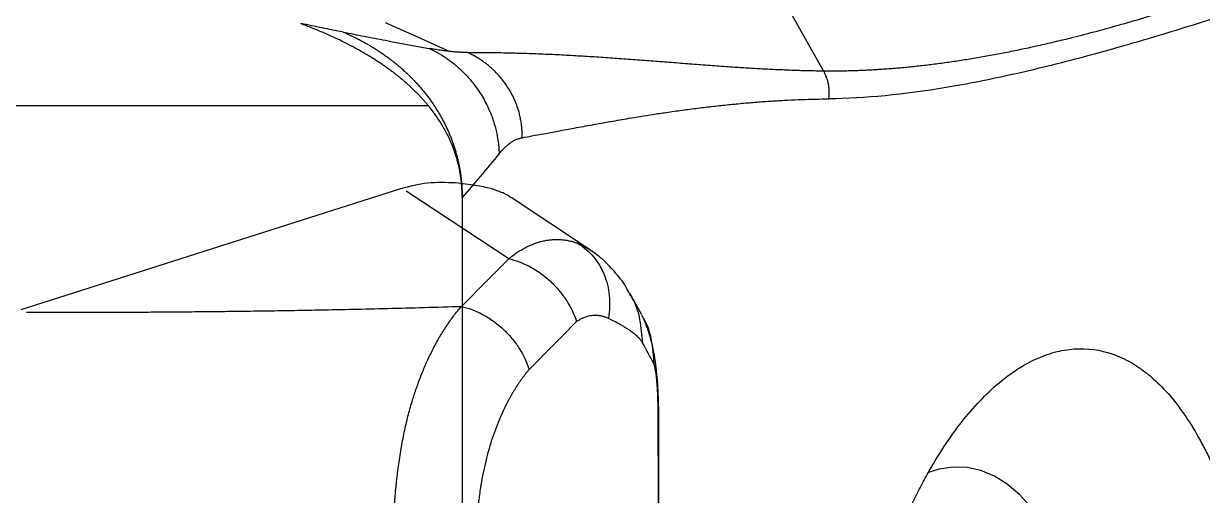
# Model space of a CAD drawing. Header units: inches. Extents: x -1 to 81, y -22 to 129.
# Drawn here: x 3.88 to 10.25, y 25.06 to 27.61 of the extents above; entities that cross this region are included whole.
import ezdxf

# ---------------------------------------------------------------- set-up
doc = ezdxf.new("R2010")
doc.units = ezdxf.units.IN
doc.header["$MEASUREMENT"] = 0
doc.layers.add('1', color=4, linetype='Continuous')

# ---------------------------------------------------------------- blocks, each defined once
blk = doc.blocks.new('2020 HS PILLOW')
at = {"layer": '1', "color": 2}
for p, q in [((-5.8034, -0.0127), (-5.8027, -0.0108)), ((-6.3305, -0.1013), (-6.4452, -0.1647)), ((-6.6848, -0.3827), (-6.9647, -0.8072)), ((-6.6841, -0.3831), (-6.7176, -0.4473)), ((-6.6345, -0.8199), (-6.9998, -1.374)), ((-7.0118, -1.4041), (-6.3581, -3.4563))]:
    blk.add_line(p, q, dxfattribs=at)
at = {"layer": '1', "color": 2, "flags": 128}
for points in [[(-6.3769, -1.0757), (-6.5212, -0.9324), (-6.6345, -0.8199)], [(-7.0014, -0.8843), (-7.0115, -0.9091), (-7.0128, -0.9158)]]:
    blk.add_lwpolyline(points, dxfattribs=at)
at = {"layer": '1', "color": 2}
for points, knots in [([(5.8034, -0.0127), (5.5758, -0.0117), (5.1207, -0.0097), (4.4379, -0.0073), (3.7551, -0.0052), (3.0724, -0.0034), (2.3896, -0.0021), (1.7069, -0.001), (1.0241, -0.0003), (0.3414, 0), (-0.3414, 0), (-1.0241, -0.0003), (-1.7069, -0.001), (-2.3896, -0.0021), (-3.0724, -0.0034), (-3.7551, -0.0052), (-4.4379, -0.0073), (-5.1207, -0.0097), (-5.5758, -0.0117), (-5.8034, -0.0127)], [0, 0, 0, 0, 0.058824, 0.117648, 0.176472, 0.235295, 0.294119, 0.352942, 0.411765, 0.470588, 0.529412, 0.588235, 0.647058, 0.705881, 0.764705, 0.823528, 0.882352, 0.941176, 1, 1, 1, 1]), ([(5.8027, -0.0093), (4.0523, -0.005), (0.1838, 0.0045), (-3.6846, -0.0044), (-5.8027, -0.0093)], [0, 0, 0, 0, 0.452479, 1, 1, 1, 1]), ([(-6.3294, -0.103), (-6.3239, -0.0993), (-6.2827, -0.0719), (-6.193, -0.045), (-6.1086, -0.0391), (-6.067, -0.0362)], [0, 0, 0, 0, 0.072984, 0.542572, 1, 1, 1, 1]), ([(-5.8027, -0.0093), (-5.8297, -0.0097), (-5.8824, -0.0105), (-5.9826, -0.0157), (-6.0994, -0.0281), (-6.2065, -0.0517), (-6.2748, -0.0761), (-6.3056, -0.0893), (-6.3155, -0.0942), (-6.3167, -0.0947)], [0, 0, 0, 0, 0.134155, 0.260922, 0.509099, 0.767284, 0.920658, 0.990549, 1, 1, 1, 1]), ([(-5.8034, -0.0127), (-5.8066, -0.0127), (-5.8131, -0.0127), (-5.8227, -0.0128), (-5.8323, -0.0129), (-5.8418, -0.0131), (-5.8512, -0.0133), (-5.8605, -0.0135), (-5.8698, -0.0138), (-5.879, -0.0141), (-5.8881, -0.0144), (-5.9086, -0.0152), (-5.9394, -0.0168), (-5.9768, -0.0197), (-6.0091, -0.0232), (-6.0301, -0.0264), (-6.0433, -0.0289), (-6.051, -0.0307), (-6.0576, -0.0325), (-6.063, -0.0343), (-6.0657, -0.0356), (-6.067, -0.0362)], [0, 0, 0, 0, 0.02507, 0.049985, 0.074783, 0.099504, 0.124186, 0.148867, 0.173587, 0.198385, 0.223298, 0.248366, 0.368821, 0.491766, 0.615218, 0.740909, 0.792607, 0.844158, 0.895769, 0.947648, 1, 1, 1, 1]), ([(-6.1802, -0.0964), (-6.2218, -0.0997), (-6.306, -0.1063), (-6.3958, -0.1341), (-6.4372, -0.162), (-6.4432, -0.166)], [0, 0, 0, 0, 0.454798, 0.921395, 1, 1, 1, 1]), ([(-6.2796, -0.2181), (-6.2778, -0.2149), (-6.2744, -0.2087), (-6.2695, -0.1999), (-6.2647, -0.192), (-6.2602, -0.1847), (-6.2559, -0.178), (-6.2519, -0.172), (-6.2468, -0.1647), (-6.2408, -0.1564), (-6.2337, -0.147), (-6.2271, -0.139), (-6.22, -0.1309), (-6.2129, -0.1233), (-6.2053, -0.1157), (-6.1982, -0.1092), (-6.1916, -0.1038), (-6.1856, -0.0994), (-6.182, -0.0974), (-6.1802, -0.0964)], [0, 0, 0, 0, 0.048239, 0.094105, 0.137612, 0.178773, 0.217603, 0.254119, 0.288334, 0.355559, 0.417313, 0.487162, 0.539223, 0.617936, 0.695814, 0.772891, 0.849237, 0.924916, 1, 1, 1, 1]), ([(-6.4432, -0.166), (-6.4562, -0.1726), (-6.4996, -0.1944), (-6.5652, -0.248), (-6.6353, -0.3127), (-6.6694, -0.3631), (-6.6841, -0.3847)], [0, 0, 0, 0, 0.1360178, 0.4531227, 0.7648096, 1, 1, 1, 1]), ([(-6.2796, -0.2181), (-6.2856, -0.2294), (-6.2969, -0.2506), (-6.3072, -0.2718), (-6.312, -0.2817)], [0, 0, 0, 0, 0.535521, 1, 1, 1, 1]), ([(-6.7176, -0.4473), (-6.6981, -0.4152), (-6.6735, -0.3865), (-6.6164, -0.3383), (-6.5838, -0.3187), (-6.5132, -0.2898), (-6.4752, -0.2806), (-6.3957, -0.2731), (-6.3542, -0.2747), (-6.312, -0.2817)], [0, 0, 0, 0, 0.25, 0.25, 0.5, 0.5, 0.75, 0.75, 1, 1, 1, 1]), ([(-6.312, -0.2817), (-6.3131, -0.2841), (-6.3154, -0.2891), (-6.3183, -0.2965), (-6.3208, -0.304), (-6.323, -0.3115), (-6.3247, -0.3191), (-6.3261, -0.3268), (-6.3271, -0.3345), (-6.3277, -0.3422), (-6.3279, -0.35), (-6.3278, -0.3579), (-6.327, -0.3681), (-6.3253, -0.3807), (-6.3219, -0.3954), (-6.3171, -0.4101), (-6.311, -0.4247), (-6.3036, -0.4392), (-6.2976, -0.4488), (-6.2946, -0.4535)], [0, 0, 0, 0, 0.043075, 0.086204, 0.129425, 0.172775, 0.216288, 0.260003, 0.303954, 0.348175, 0.392703, 0.437569, 0.482807, 0.568238, 0.653695, 0.73939, 0.825535, 0.912337, 1, 1, 1, 1]), ([(-6.6345, -0.8199), (-6.6375, -0.8162), (-6.6434, -0.8089), (-6.6518, -0.7979), (-6.6599, -0.7868), (-6.6675, -0.7757), (-6.6747, -0.7646), (-6.6815, -0.7534), (-6.6879, -0.7423), (-6.6939, -0.7311), (-6.6996, -0.72), (-6.7048, -0.7089), (-6.7096, -0.6978), (-6.7141, -0.6867), (-6.7182, -0.6756), (-6.7218, -0.6646), (-6.7252, -0.6536), (-6.7281, -0.6426), (-6.7307, -0.6317), (-6.7329, -0.6208), (-6.7347, -0.61), (-6.7362, -0.5992), (-6.7373, -0.5886), (-6.738, -0.5779), (-6.7384, -0.5674), (-6.7385, -0.5569), (-6.7382, -0.5465), (-6.7376, -0.5362), (-6.7367, -0.5259), (-6.7354, -0.5158), (-6.7338, -0.5057), (-6.7319, -0.4957), (-6.7296, -0.4858), (-6.7271, -0.476), (-6.7242, -0.4663), (-6.7211, -0.4568), (-6.7188, -0.4504), (-6.7176, -0.4473)], [0, 0, 0, 0, 0.031376, 0.062576, 0.093602, 0.124453, 0.155132, 0.185639, 0.215975, 0.24614, 0.276136, 0.305964, 0.335624, 0.365117, 0.394446, 0.423609, 0.452609, 0.481447, 0.510123, 0.538639, 0.566995, 0.595193, 0.623235, 0.65112, 0.678851, 0.706428, 0.733853, 0.761126, 0.78825, 0.815225, 0.842053, 0.868735, 0.895272, 0.921665, 0.947917, 0.974028, 1, 1, 1, 1]), ([(-6.6345, -0.8199), (-6.6264, -0.7833), (-6.6122, -0.7442), (-6.5812, -0.6863), (-6.5693, -0.6671), (-6.5428, -0.6299), (-6.5281, -0.6119), (-6.4964, -0.5778), (-6.4795, -0.5617), (-6.4441, -0.5322), (-6.4258, -0.5188), (-6.3697, -0.4829), (-6.3312, -0.4652), (-6.2946, -0.4535)], [0, 0, 0, 0, 0.25, 0.25, 0.375, 0.375, 0.5, 0.5, 0.625, 0.625, 0.75, 0.75, 1, 1, 1, 1]), ([(-6.3769, -1.0757), (-6.3688, -1.0391), (-6.3545, -1.0001), (-6.3236, -0.9422), (-6.3117, -0.923), (-6.2851, -0.8858), (-6.2704, -0.8678), (-6.2387, -0.8337), (-6.2218, -0.8177), (-6.1864, -0.7882), (-6.168, -0.7747), (-6.1119, -0.7389), (-6.0734, -0.7212), (-6.0368, -0.7096)], [0, 0, 0, 0, 0.25, 0.25, 0.375, 0.375, 0.5, 0.5, 0.625, 0.625, 0.75, 0.75, 1, 1, 1, 1]), ([(-6.0368, -0.7096), (-6.0328, -0.7129), (-6.0248, -0.7196), (-6.0123, -0.7295), (-5.9996, -0.7392), (-5.9866, -0.7488), (-5.9733, -0.7582), (-5.9597, -0.7675), (-5.9458, -0.7766), (-5.9315, -0.7856), (-5.917, -0.7945), (-5.9022, -0.8032), (-5.8871, -0.8118), (-5.8717, -0.8202), (-5.8277, -0.8433), (-5.7511, -0.8785), (-5.6348, -0.9199), (-5.5113, -0.9529), (-5.412, -0.9712), (-5.3425, -0.9804), (-5.304, -0.9847), (-5.2654, -0.9881), (-5.2268, -0.9906), (-5.1881, -0.9923), (-5.1493, -0.9932), (-5.1234, -0.993), (-5.1105, -0.9929)], [0, 0, 0, 0, 0.019849, 0.039658, 0.059434, 0.079184, 0.098913, 0.118627, 0.138334, 0.158039, 0.177748, 0.197468, 0.217205, 0.236965, 0.256754, 0.383221, 0.508368, 0.63284, 0.755204, 0.790767, 0.826041, 0.861081, 0.895941, 0.930676, 0.965344, 1, 1, 1, 1]), ([(-6.9637, -0.8079), (-6.9664, -0.8113), (-6.9855, -0.8353), (-6.994, -0.8617), (-7.0014, -0.8843)], [0, 0, 0, 0, 0.141502, 1, 1, 1, 1]), ([(-7.0128, -0.9158), (-7.0191, -0.9426), (-7.0316, -0.9958), (-7.0396, -1.0713), (-7.0435, -1.1087)], [0, 0, 0, 0, 0.504529, 1, 1, 1, 1]), ([(-5.1101, -1.442), (-5.118, -1.4421), (-5.1338, -1.4422), (-5.1576, -1.4422), (-5.1816, -1.4419), (-5.2059, -1.4413), (-5.2304, -1.4405), (-5.2552, -1.4395), (-5.2801, -1.4383), (-5.3053, -1.4367), (-5.3306, -1.435), (-5.3561, -1.433), (-5.3819, -1.4308), (-5.4077, -1.4283), (-5.4337, -1.4255), (-5.4598, -1.4225), (-5.4861, -1.4193), (-5.5358, -1.4127), (-5.6072, -1.4018), (-5.6976, -1.3846), (-5.7829, -1.365), (-5.848, -1.3469), (-5.8957, -1.332), (-5.9282, -1.3211), (-5.9607, -1.3096), (-5.9932, -1.2974), (-6.0255, -1.2845), (-6.0576, -1.2709), (-6.0895, -1.2566), (-6.121, -1.2416), (-6.1522, -1.2259), (-6.1828, -1.2095), (-6.2129, -1.1925), (-6.2423, -1.1747), (-6.271, -1.1563), (-6.299, -1.1372), (-6.326, -1.1173), (-6.3522, -1.0969), (-6.3687, -1.0828), (-6.3769, -1.0757)], [0, 0, 0, 0, 0.015046, 0.030262, 0.045649, 0.061207, 0.076938, 0.092841, 0.108917, 0.125166, 0.141587, 0.158181, 0.174947, 0.191885, 0.208994, 0.226272, 0.243719, 0.261334, 0.325871, 0.38892, 0.450368, 0.510128, 0.535099, 0.560601, 0.586626, 0.613167, 0.640216, 0.667762, 0.695796, 0.724306, 0.75328, 0.782703, 0.812563, 0.842844, 0.873531, 0.904607, 0.936056, 0.967859, 1, 1, 1, 1]), ([(-6.3461, -3.4261), (-6.346, -3.3869), (-6.3457, -3.3087), (-6.3455, -3.1913), (-6.3455, -3.0739), (-6.3457, -2.9566), (-6.3462, -2.8392), (-6.3468, -2.7218), (-6.3476, -2.6045), (-6.3487, -2.4871), (-6.3499, -2.3698), (-6.3515, -2.2421), (-6.3534, -2.105), (-6.3558, -1.9584), (-6.3585, -1.8119), (-6.3619, -1.6502), (-6.3661, -1.4717), (-6.3712, -1.2755), (-6.375, -1.1429), (-6.3769, -1.0757)], [0, 0, 0, 0, 0.050086, 0.100152, 0.150197, 0.200224, 0.250231, 0.30022, 0.350192, 0.400146, 0.450084, 0.500006, 0.563112, 0.625003, 0.68697, 0.750001, 0.831127, 0.914459, 1, 1, 1, 1]), ([(-7.0435, -1.1085), (-7.0456, -1.1585), (-7.0499, -1.258), (-7.0245, -1.3554), (-7.0119, -1.4038)], [0, 0, 0, 0, 0.502463, 1, 1, 1, 1])]:
    blk.add_open_spline(points, degree=3, knots=knots, dxfattribs=at)
for points in [[(-6.067, -0.0362), (-6.1047, -0.0559), (-6.1425, -0.0759), (-6.1802, -0.0964)], [(-6.2946, -0.4535), (-6.2086, -0.5388), (-6.1227, -0.6242), (-6.0368, -0.7096)]]:
    blk.add_open_spline(points, degree=3, dxfattribs=at)
blk = doc.blocks.new('2026 PACE')
at = {"layer": '1', "color": 3, "linetype": 'Continuous', "lineweight": 25}
for p, q in [((8.699, 27.3551), (8.4006, 27.8839)), ((6.5644, 27.1662), (2.2976, 27.1662)), ((6.7469, 26.671), (6.7469, 23.541))]:
    blk.add_line(p, q, dxfattribs=at)
at = {"layer": '1', "color": 3, "linetype": 'Continuous', "lineweight": 25, "flags": 128}
for points in [[(6.3308, 27.6166), (6.5057, 27.5379), (6.6806, 27.4592)], [(9.8238, 24.9937), (9.7594, 25.0643), (9.6919, 25.1217), (9.6218, 25.1657), (9.5495, 25.196), (9.4753, 25.2124), (9.3999, 25.2148), (9.3237, 25.2031), (9.2662, 25.1851)]]:
    blk.add_lwpolyline(points, dxfattribs=at)
at = {"layer": '1', "color": 3, "linetype": 'Continuous', "lineweight": 25}
for points, knots in [([(8.699, 27.3551), (8.71, 27.355), (8.7319, 27.3548), (8.7651, 27.3548), (8.7986, 27.3552), (8.8324, 27.3558), (8.8664, 27.3568), (8.9008, 27.358), (8.9354, 27.3596), (8.9703, 27.3614), (9.0055, 27.3636), (9.041, 27.3661), (9.0768, 27.3688), (9.1128, 27.3719), (9.1492, 27.3753), (9.1859, 27.379), (9.223, 27.383), (9.2603, 27.3873), (9.2979, 27.3919), (9.3359, 27.3969), (9.3741, 27.4022), (9.4127, 27.4078), (9.4516, 27.4137), (9.4908, 27.4199), (9.5304, 27.4265), (9.5702, 27.4334), (9.6104, 27.4407), (9.6509, 27.4483), (9.6918, 27.4562), (9.733, 27.4645), (9.7745, 27.4731), (9.8164, 27.4821), (9.8586, 27.4914), (9.9011, 27.501), (9.944, 27.511), (9.9873, 27.5214), (10.1012, 27.5493), (10.2906, 27.5997), (10.5657, 27.682), (10.8547, 27.7775), (11.1583, 27.8863), (11.4773, 28.0071), (11.8131, 28.1389), (12.1639, 28.2797), (12.44, 28.3912), (12.6326, 28.4681), (12.7383, 28.5101), (12.8448, 28.5522), (12.952, 28.5942), (13.0601, 28.6363), (13.169, 28.6783), (13.2424, 28.7063), (13.2791, 28.7203)], [0, 0, 0, 0, 0.0107228, 0.0214439, 0.0321635, 0.0428818, 0.0535991, 0.0643156, 0.0750317, 0.0857476, 0.0964636, 0.1071799, 0.1178968, 0.1286146, 0.1393333, 0.1500529, 0.1607729, 0.1714933, 0.1822138, 0.1929342, 0.2036543, 0.2143738, 0.2250926, 0.2358105, 0.2465273, 0.2572429, 0.267957, 0.2786698, 0.2893812, 0.300091, 0.3107994, 0.3215063, 0.3322117, 0.3429156, 0.3536179, 0.3643188, 0.3750182, 0.4374175, 0.4998788, 0.5624444, 0.6249152, 0.6873162, 0.7497505, 0.8122904, 0.8748674, 0.8927411, 0.910613, 0.9284862, 0.9463636, 0.9642445, 0.9821243, 1, 1, 1, 1]), ([(13.3709, 28.4663), (13.2055, 28.4142), (13.0429, 28.3633), (12.803, 28.2878), (12.7237, 28.2628), (12.5665, 28.213), (12.4885, 28.1882), (12.3343, 28.139), (12.2581, 28.1145), (12.1075, 28.0661), (12.0333, 28.0421), (11.8873, 27.9945), (11.8156, 27.971), (11.6746, 27.9244), (11.6054, 27.9013), (11.4013, 27.8332), (11.27, 27.7893), (11.0156, 27.7049), (10.8926, 27.6645), (10.7133, 27.6075), (10.6545, 27.5891), (10.5389, 27.5537), (10.482, 27.5366), (10.3141, 27.4871), (10.2058, 27.4566), (10.1008, 27.4286)], [0, 0, 0, 0, 0.125, 0.125, 0.1875, 0.1875, 0.25, 0.25, 0.3125, 0.3125, 0.375, 0.375, 0.4375, 0.4375, 0.5, 0.5, 0.625, 0.625, 0.75, 0.75, 0.8125, 0.8125, 0.875, 0.875, 1, 1, 1, 1]), ([(6.5644, 27.1662), (6.5604, 27.171), (6.5524, 27.1806), (6.54, 27.1948), (6.5271, 27.209), (6.5139, 27.223), (6.5002, 27.237), (6.4861, 27.2509), (6.4716, 27.2647), (6.4567, 27.2784), (6.4413, 27.292), (6.4256, 27.3055), (6.4093, 27.3189), (6.3927, 27.3322), (6.3756, 27.3454), (6.3581, 27.3585), (6.3402, 27.3715), (6.3219, 27.3843), (6.3031, 27.3971), (6.2839, 27.4097), (6.2642, 27.4222), (6.2369, 27.439), (6.2012, 27.4599), (6.1567, 27.4844), (6.1104, 27.5083), (6.058, 27.5337), (6.0001, 27.5597), (5.9374, 27.586), (5.8953, 27.602), (5.8743, 27.61)], [0, 0, 0, 0, 0.021672, 0.043648, 0.065934, 0.088538, 0.111468, 0.134728, 0.158328, 0.182271, 0.206566, 0.231218, 0.256232, 0.281614, 0.30737, 0.333507, 0.360029, 0.386942, 0.414253, 0.441965, 0.470083, 0.498613, 0.558519, 0.620253, 0.683849, 0.74933, 0.833544, 0.917154, 1, 1, 1, 1]), ([(6.1042, 27.564), (6.0659, 27.5716), (5.9893, 27.5867), (5.9127, 27.6023), (5.8743, 27.61)], [0, 0, 0, 0, 0.498298, 1, 1, 1, 1]), ([(6.1041, 27.564), (6.1417, 27.5566), (6.1794, 27.5492), (6.2554, 27.5344), (6.2936, 27.527), (6.4095, 27.5049), (6.4882, 27.4904), (6.5687, 27.4758)], [0, 0, 0, 0, 0.25, 0.25, 0.5, 0.5, 1, 1, 1, 1]), ([(6.1042, 27.564), (6.1105, 27.5612), (6.1233, 27.5557), (6.1424, 27.5469), (6.1614, 27.5378), (6.1805, 27.5283), (6.1995, 27.5184), (6.2184, 27.5081), (6.2373, 27.4975), (6.2561, 27.4864), (6.2747, 27.475), (6.2933, 27.4631), (6.3117, 27.4508), (6.3299, 27.4381), (6.3479, 27.4251), (6.3658, 27.4116), (6.3834, 27.3977), (6.4008, 27.3834), (6.4179, 27.3688), (6.4348, 27.3537), (6.4514, 27.3383), (6.4676, 27.3225), (6.4835, 27.3063), (6.4991, 27.2897), (6.5143, 27.2729), (6.5291, 27.2556), (6.5435, 27.2381), (6.5575, 27.2202), (6.5711, 27.202), (6.5843, 27.1835), (6.5969, 27.1647), (6.6092, 27.1457), (6.6209, 27.1264), (6.6322, 27.1069), (6.6429, 27.0872), (6.6532, 27.0672), (6.6629, 27.0471), (6.6721, 27.0268), (6.6808, 27.0063), (6.6889, 26.9857), (6.6965, 26.965), (6.7036, 26.9442), (6.7102, 26.9232), (6.7161, 26.9022), (6.7216, 26.8812), (6.7265, 26.8601), (6.7309, 26.839), (6.7347, 26.8179), (6.738, 26.7967), (6.7408, 26.7756), (6.7431, 26.7545), (6.7448, 26.7335), (6.746, 26.7125), (6.7468, 26.6916), (6.7469, 26.6777), (6.7469, 26.6708)], [0, 0, 0, 0, 0.017863, 0.035862, 0.05399, 0.072244, 0.090616, 0.109101, 0.127693, 0.146386, 0.165174, 0.184052, 0.203013, 0.22205, 0.241158, 0.260331, 0.279562, 0.298845, 0.318174, 0.337543, 0.356945, 0.376375, 0.395825, 0.415291, 0.434766, 0.454244, 0.473719, 0.493186, 0.512639, 0.532072, 0.551481, 0.57086, 0.590204, 0.609509, 0.628769, 0.647982, 0.667142, 0.686245, 0.705289, 0.724269, 0.743183, 0.762028, 0.780801, 0.7995, 0.818124, 0.83667, 0.855138, 0.873526, 0.891833, 0.910061, 0.928207, 0.946274, 0.964261, 0.982169, 1, 1, 1, 1]), ([(6.6806, 27.4592), (6.6764, 27.4597), (6.6678, 27.4606), (6.6546, 27.4623), (6.6411, 27.4641), (6.6272, 27.4661), (6.613, 27.4683), (6.5985, 27.4706), (6.5837, 27.4731), (6.5736, 27.475), (6.5685, 27.4759)], [0, 0, 0, 0, 0.124028, 0.248275, 0.372771, 0.497546, 0.622627, 0.748044, 0.873826, 1, 1, 1, 1]), ([(6.5688, 27.4757), (6.5729, 27.4738), (6.5815, 27.4698), (6.5949, 27.4631), (6.6096, 27.4553), (6.6254, 27.4463), (6.6423, 27.4361), (6.6603, 27.4244), (6.6791, 27.4111), (6.6988, 27.396), (6.7301, 27.3701), (6.7678, 27.3337), (6.8066, 27.288), (6.8444, 27.2354), (6.8828, 27.1691), (6.9134, 27.0949), (6.9314, 27.0301), (6.9401, 26.9836), (6.9442, 26.9485), (6.9458, 26.9244), (6.9462, 26.912), (6.9463, 26.9076)], [0, 0, 0, 0, 0.01887, 0.039897, 0.063114, 0.088551, 0.116241, 0.146213, 0.178494, 0.213107, 0.250067, 0.348708, 0.432237, 0.500092, 0.618331, 0.749959, 0.83307, 0.898705, 0.947853, 0.981395, 1, 1, 1, 1]), ([(6.7771, 27.454), (6.7741, 27.454), (6.7681, 27.454), (6.7586, 27.4542), (6.7487, 27.4545), (6.7384, 27.4549), (6.7277, 27.4555), (6.7166, 27.4561), (6.7051, 27.457), (6.6931, 27.458), (6.6848, 27.4588), (6.6807, 27.4593)], [0, 0, 0, 0, 0.106214, 0.213564, 0.322092, 0.431841, 0.542846, 0.655141, 0.768753, 0.8837, 1, 1, 1, 1]), ([(6.7771, 27.454), (6.7943, 27.4541), (6.8286, 27.4543), (6.8799, 27.454), (6.9311, 27.4535), (6.982, 27.4527), (7.0329, 27.4515), (7.0835, 27.4501), (7.1341, 27.4483), (7.1845, 27.4463), (7.2347, 27.4441), (7.2849, 27.4416), (7.3349, 27.4389), (7.3849, 27.436), (7.4347, 27.433), (7.4844, 27.4298), (7.5339, 27.4265), (7.5834, 27.4231), (7.6327, 27.4196), (7.682, 27.416), (7.7311, 27.4123), (7.7802, 27.4085), (7.8291, 27.4047), (7.878, 27.4009), (7.9269, 27.3971), (7.9757, 27.3933), (8.0244, 27.3895), (8.0732, 27.3858), (8.1219, 27.3822), (8.1707, 27.3787), (8.2294, 27.3747), (8.2982, 27.3703), (8.3772, 27.3658), (8.4566, 27.3619), (8.5367, 27.3587), (8.6173, 27.3563), (8.6718, 27.3555), (8.699, 27.3551)], [0, 0, 0, 0, 0.025862, 0.051723, 0.077585, 0.103447, 0.129309, 0.155171, 0.181033, 0.206895, 0.232758, 0.25862, 0.284483, 0.310346, 0.336208, 0.36207, 0.387932, 0.413794, 0.439656, 0.465518, 0.49138, 0.517242, 0.543105, 0.568968, 0.594831, 0.620693, 0.646556, 0.672418, 0.698279, 0.72414, 0.750001, 0.791666, 0.833332, 0.874997, 0.916664, 0.958331, 1, 1, 1, 1]), ([(7.0706, 26.9938), (7.0707, 26.9982), (7.0708, 27.0071), (7.0706, 27.0205), (7.07, 27.0337), (7.069, 27.047), (7.0676, 27.0601), (7.0659, 27.0732), (7.0639, 27.0862), (7.0614, 27.0991), (7.0587, 27.1118), (7.0556, 27.1245), (7.0503, 27.144), (7.0416, 27.1703), (7.0281, 27.2031), (7.0118, 27.2357), (6.9944, 27.2647), (6.9768, 27.2903), (6.9596, 27.3125), (6.9411, 27.3338), (6.9212, 27.3542), (6.9002, 27.3737), (6.8779, 27.3921), (6.8544, 27.4095), (6.8298, 27.4257), (6.804, 27.4407), (6.7861, 27.4496), (6.7771, 27.454)], [0, 0, 0, 0, 0.023151, 0.046234, 0.069253, 0.092207, 0.1151, 0.137931, 0.160702, 0.183412, 0.206062, 0.228654, 0.251191, 0.311052, 0.372421, 0.435377, 0.499994, 0.548289, 0.596815, 0.645657, 0.694887, 0.744551, 0.794666, 0.845244, 0.896302, 0.947873, 1, 1, 1, 1]), ([(10.1008, 27.4286), (9.9676, 27.393), (9.8396, 27.3615), (9.5931, 27.3068), (9.4745, 27.2836), (9.1328, 27.2267), (8.9234, 27.2055), (8.7277, 27.2034)], [0, 0, 0, 0, 0.25, 0.25, 0.5, 0.5, 1, 1, 1, 1]), ([(8.7277, 27.2034), (8.7281, 27.2066), (8.729, 27.213), (8.7297, 27.2226), (8.7302, 27.2322), (8.7302, 27.2419), (8.7298, 27.2516), (8.729, 27.2613), (8.7278, 27.2709), (8.7262, 27.2806), (8.7242, 27.2902), (8.7218, 27.2998), (8.7191, 27.3093), (8.7159, 27.3187), (8.7123, 27.328), (8.7083, 27.3372), (8.7039, 27.3462), (8.7007, 27.3521), (8.699, 27.3551)], [0, 0, 0, 0, 0.061107, 0.122345, 0.183726, 0.245261, 0.306962, 0.368843, 0.430913, 0.493186, 0.555672, 0.618383, 0.68133, 0.744525, 0.807979, 0.871702, 0.935706, 1, 1, 1, 1]), ([(7.0707, 26.9938), (7.0884, 26.997), (7.1275, 27.0042), (7.1919, 27.0161), (7.2677, 27.0302), (7.3552, 27.0465), (7.4499, 27.0638), (7.5483, 27.0814), (7.6345, 27.0963), (7.7107, 27.1091), (7.7777, 27.1197), (7.8526, 27.131), (7.9336, 27.1425), (8.0189, 27.1536), (8.103, 27.1636), (8.1859, 27.1725), (8.2675, 27.1804), (8.3477, 27.187), (8.4266, 27.1926), (8.504, 27.197), (8.5798, 27.2003), (8.654, 27.2024), (8.7034, 27.2031), (8.7277, 27.2034)], [0, 0, 0, 0, 0.035362, 0.078045, 0.128047, 0.185368, 0.250002, 0.312503, 0.374998, 0.414215, 0.455882, 0.499999, 0.55259, 0.603751, 0.653483, 0.701786, 0.748662, 0.794113, 0.838138, 0.880736, 0.92191, 0.961663, 1, 1, 1, 1]), ([(6.7469, 26.671), (6.7469, 26.6763), (6.7468, 26.6868), (6.7464, 26.7025), (6.7456, 26.7181), (6.7445, 26.7334), (6.7431, 26.7486), (6.7415, 26.7636), (6.7396, 26.7784), (6.7374, 26.793), (6.7319, 26.8253), (6.7206, 26.8745), (6.6994, 26.9388), (6.6727, 27.0004), (6.6465, 27.0489), (6.6233, 27.0862), (6.605, 27.1133), (6.5854, 27.1401), (6.5714, 27.1574), (6.5644, 27.1662)], [0, 0, 0, 0, 0.0288, 0.057316, 0.085555, 0.113521, 0.14122, 0.168656, 0.195837, 0.222767, 0.249454, 0.374727, 0.499627, 0.622627, 0.748838, 0.809679, 0.871771, 0.935187, 1, 1, 1, 1]), ([(6.9463, 26.9076), (6.9487, 26.9105), (6.9534, 26.9162), (6.9606, 26.9243), (6.9678, 26.932), (6.975, 26.9393), (6.9822, 26.9461), (6.9895, 26.9525), (6.9968, 26.9585), (7.0041, 26.964), (7.0114, 26.9691), (7.0187, 26.9737), (7.0261, 26.9779), (7.0335, 26.9817), (7.0409, 26.985), (7.0483, 26.9878), (7.0557, 26.9903), (7.0632, 26.9923), (7.0682, 26.9933), (7.0706, 26.9938)], [0, 0, 0, 0, 0.058866, 0.117634, 0.176324, 0.23496, 0.293559, 0.35214, 0.410718, 0.469308, 0.527926, 0.586588, 0.645312, 0.704115, 0.763014, 0.822029, 0.881183, 0.940499, 1, 1, 1, 1]), ([(6.9463, 26.9076), (6.9126, 26.8664), (6.8791, 26.8259), (6.8128, 26.7468), (6.7798, 26.7084), (6.7469, 26.6708)], [0, 0, 0, 0, 0.5, 0.5, 1, 1, 1, 1]), ([(8.7652, 23.541), (8.7877, 23.7034), (8.8154, 23.8609), (8.8646, 24.09), (8.8823, 24.1651), (8.9109, 24.2761), (8.9207, 24.3128), (8.941, 24.3851), (8.9515, 24.4207), (9.0049, 24.5961), (9.052, 24.7277), (9.129, 24.9126), (9.1558, 24.9721), (9.1975, 25.0581), (9.2118, 25.0863), (9.2407, 25.1412), (9.2553, 25.1679), (9.3293, 25.2979), (9.3913, 25.3903), (9.4884, 25.5118), (9.5215, 25.5494), (9.589, 25.6188), (9.6236, 25.6506), (9.7274, 25.7353), (9.7974, 25.7781), (9.903, 25.8221), (9.9384, 25.8334), (9.9915, 25.8451), (10.0093, 25.8481), (10.0448, 25.8524), (10.0626, 25.8536), (10.1507, 25.8553), (10.2194, 25.8424), (10.3196, 25.802), (10.3525, 25.785), (10.4012, 25.7541), (10.4173, 25.7429), (10.4492, 25.7187), (10.4651, 25.7056), (10.5428, 25.6365), (10.6011, 25.5683), (10.6832, 25.4472), (10.7096, 25.4036), (10.748, 25.3336), (10.7606, 25.3094), (10.7852, 25.2595), (10.7973, 25.2339), (10.856, 25.1026), (10.898, 24.9877), (10.9542, 24.8011), (10.9718, 24.7365), (10.9964, 24.6359), (11.0043, 24.6017), (11.0194, 24.5322), (11.0267, 24.4971), (11.0612, 24.3196), (11.0833, 24.1718), (11.1087, 23.9414), (11.1158, 23.8632), (11.1244, 23.7437), (11.127, 23.7034), (11.1314, 23.6223), (11.1333, 23.5817), (11.1349, 23.5409)], [0, 0, 0, 0, 0.0625, 0.0625, 0.09375, 0.09375, 0.109375, 0.109375, 0.125, 0.125, 0.1875, 0.1875, 0.21875, 0.21875, 0.234375, 0.234375, 0.25, 0.25, 0.3125, 0.3125, 0.34375, 0.34375, 0.375, 0.375, 0.4375, 0.4375, 0.46875, 0.46875, 0.484375, 0.484375, 0.5, 0.5, 0.5625, 0.5625, 0.59375, 0.59375, 0.609375, 0.609375, 0.625, 0.625, 0.6875, 0.6875, 0.71875, 0.71875, 0.734375, 0.734375, 0.75, 0.75, 0.8125, 0.8125, 0.84375, 0.84375, 0.859375, 0.859375, 0.875, 0.875, 0.9375, 0.9375, 0.96875, 0.96875, 0.984375, 0.984375, 1, 1, 1, 1])]:
    blk.add_open_spline(points, degree=3, knots=knots, dxfattribs=at)
at = {"layer": '1', "color": 3, "rotation": 270}
blk.add_blockref('2020 HS PILLOW', (7.8181, 19.7057), dxfattribs=at)

msp = doc.modelspace()

# ---------------------------------------------------------------- block references
msp.add_blockref('2026 PACE', (-0.5, 0))

doc.saveas('drawing.dxf')
